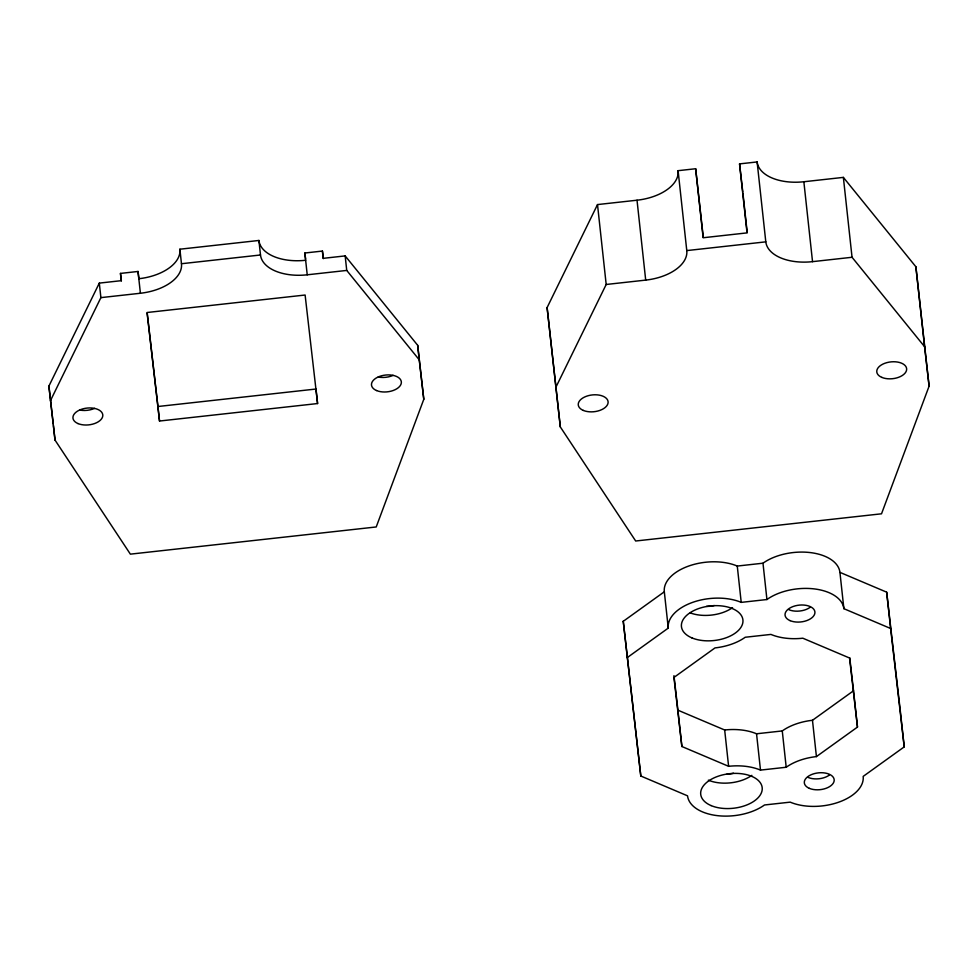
<?xml version="1.0" encoding="UTF-8"?>
<svg xmlns="http://www.w3.org/2000/svg" width="978" height="978" viewBox="0 0 978 978"><rect width="100%" height="100%" fill="white"/><g stroke="black" fill="none" stroke-linecap="round" stroke-linejoin="round"><path stroke-width="1.47" d="M423.792 399.293L419.256 359.831L346.738 270.429L307.226 274.806L304.867 253.009L322.422 251.065L323.217 258.339L345.161 255.906L417.679 345.307L423.792 399.293L376.224 526.959L130.367 554.147L55.012 440.088L48.9 386.102L99.304 283.107L121.26 280.674L120.465 273.412L138.032 271.468L138.925 279.036M695.651 168.742L703.145 237.752L747.045 232.886L739.551 163.888L757.119 161.945A44.169 24.829 -6.2 0 0 803.855 181.749L843.366 177.385L915.885 266.774L929.1 386.139L881.52 513.805L635.676 541.005L560.321 426.934L547.105 307.569L597.509 204.573L637.02 200.209A44.169 24.829 -6.2 0 0 678.096 170.685L695.651 168.742L703.304 237.409M50.477 400.625L100.893 297.63L99.304 283.107M555.785 387.471L606.189 284.476L597.509 204.573M623.255 621.311L664.319 591.788A44.169 24.829 -6.2 0 1 688.805 566.005A44.169 24.829 -6.2 0 1 737.265 566.054L762.987 563.206A44.169 24.829 -6.2 0 1 810.212 552.57A44.169 24.829 -6.2 0 1 839.931 572.362L886.667 592.167L900.273 710.566L904.222 746.886L863.158 776.41A44.169 24.829 -6.2 0 1 838.672 802.192A44.169 24.829 -6.2 0 1 790.212 802.143L764.503 804.98A44.169 24.829 -6.2 0 1 717.265 815.628A44.169 24.829 -6.2 0 1 687.546 795.835L640.81 776.019L623.255 621.311L640.81 776.019M627.204 657.632L668.267 628.108A44.169 24.829 -6.2 0 1 692.754 602.326A44.169 24.829 -6.2 0 1 741.214 602.375L766.935 599.526A44.169 24.829 -6.2 0 1 814.161 588.89A44.169 24.829 -6.2 0 1 843.88 608.683L890.616 628.487L904.222 746.886M673.964 675.651L677.925 710.187L724.674 729.991A44.169 24.829 -6.2 0 1 756.544 733.781L782.266 730.933A44.169 24.829 -6.2 0 1 812.473 720.285L853.537 690.761L849.748 657.729M857.486 727.082L849.552 658.011L802.816 638.206A44.169 24.829 -6.2 0 1 770.933 634.416L745.224 637.253A44.169 24.829 -6.2 0 1 715.004 647.913L673.94 677.436L681.874 746.507L728.61 766.312A44.169 24.829 -6.2 0 1 760.493 770.102L786.202 767.253A44.169 24.829 -6.2 0 1 816.422 756.593L857.486 727.082L853.537 690.761M138.827 278.73A44.169 24.829 -6.2 0 0 179.891 249.207L258.913 240.466A44.169 24.829 -6.2 0 0 305.649 260.27M100.893 297.63L140.404 293.253A44.169 24.829 -6.2 0 0 181.468 263.73L260.49 254.989A44.169 24.829 -6.2 0 0 307.226 274.806M606.189 284.476L645.7 280.111A44.169 24.829 -6.2 0 0 686.776 250.588L765.798 241.847A44.169 24.829 -6.2 0 0 812.535 261.652L852.046 257.275L924.565 346.677L929.1 386.139M147.213 313.046L157.947 406.506L316.004 389.024L317.581 403.547L159.524 421.029L147.055 312.508L305.112 295.026L317.581 403.547M322.422 251.065L323.315 258.632M304.867 253.009L305.576 259.06M120.465 273.412L121.358 280.979M739.551 163.888L742.791 192.006M547.105 307.569L560.321 426.934M48.9 386.102L53.264 424.049M915.885 266.774L924.565 346.677M843.366 177.385L852.046 257.275M886.667 592.167L890.616 628.487M803.855 181.749L812.535 261.652M839.931 572.362L843.88 608.683M757.119 161.945L765.798 241.847M812.473 720.285L816.422 756.593M742.962 193.485L747.204 232.556M782.266 730.933L786.202 767.253M762.987 563.206L766.935 599.526M756.544 733.781L760.493 770.102M737.265 566.054L741.214 602.375M678.096 170.685L686.776 250.588M724.674 729.991L728.61 766.312M637.02 200.209L645.7 280.111M677.925 710.187L681.874 746.507M664.319 591.788L668.267 628.108M417.679 345.307L419.256 359.831M345.161 255.906L346.738 270.429M258.913 240.466L260.49 254.989M179.891 249.207L181.468 263.73M157.947 406.506L159.524 421.029M138.032 271.468L140.404 293.253M53.435 425.564L55.012 440.088M732.546 607.631A30.917 17.384 -6.2 0 1 690.309 612.925M714.209 605.504A15.012 8.447 -6.2 0 1 706.483 606.36M751.825 775.358A30.917 17.384 -6.2 0 1 708.353 780.163M733.476 773.231A15.012 8.447 -6.2 0 1 727.045 774.099M810.029 607.399A15.012 8.447 -6.2 0 1 788.916 609.734M829.307 775.126A15.012 8.447 -6.2 0 1 808.195 777.461M393.132 375.356A15.012 8.447 -6.2 0 1 378.205 377.007M94.585 408.376A15.012 8.447 -6.2 0 1 79.658 410.026M691.849 637.864A30.917 17.384 -6.2 0 0 742.375 624.441A30.917 17.384 -6.2 0 0 702.302 607.448A30.917 17.384 -6.2 0 0 691.849 637.864M711.116 805.591A30.917 17.384 -6.2 0 0 761.642 792.168A30.917 17.384 -6.2 0 0 721.581 775.175A30.917 17.384 -6.2 0 0 711.116 805.591M790.102 620.639A15.012 8.447 -6.2 0 0 814.65 614.111A15.012 8.447 -6.2 0 0 795.187 605.859A15.012 8.447 -6.2 0 0 790.102 620.639M809.381 788.366A15.012 8.447 -6.2 0 0 833.916 781.838A15.012 8.447 -6.2 0 0 814.454 773.586A15.012 8.447 -6.2 0 0 809.381 788.366M77.995 423.572A15.012 8.447 -6.2 0 0 102.531 417.044A15.012 8.447 -6.2 0 0 83.069 408.804A15.012 8.447 -6.2 0 0 77.995 423.572M376.53 390.54A15.012 8.447 -6.2 0 0 401.078 384.024A15.012 8.447 -6.2 0 0 381.616 375.772A15.012 8.447 -6.2 0 0 376.53 390.54M583.304 410.418A15.012 8.447 -6.2 0 0 607.839 403.89A15.012 8.447 -6.2 0 0 588.377 395.65A15.012 8.447 -6.2 0 0 583.304 410.418M881.838 377.398A15.012 8.447 -6.2 0 0 906.374 370.87A15.012 8.447 -6.2 0 0 886.912 362.618A15.012 8.447 -6.2 0 0 881.838 377.398"/></g></svg>
